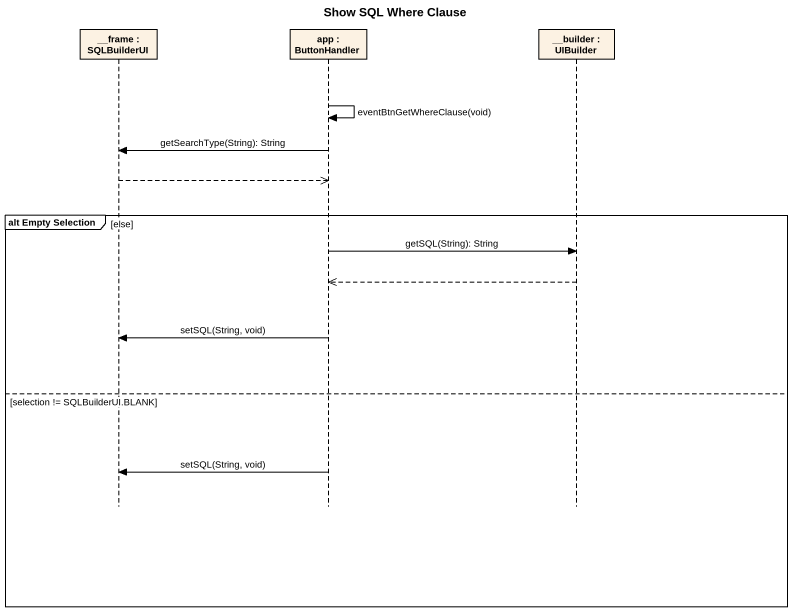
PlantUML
@startuml
title Show SQL Where Clause
hide footbox
participant "__frame : SQLBuilderUI" as frame_
participant "app : ButtonHandler" as app
participant "__builder : UIBuilder" as builder

app -> app : eventBtnGetWhereClause(void)
app -> frame_ : getSearchType(String): String
frame_ -->> app
group alt Empty Selection [else]
  app -> builder : getSQL(String): String
  builder -->> app
  app -> frame_ : setSQL(String, void)
else selection != SQLBuilderUI.BLANK
  app -> frame_ : setSQL(String, void)
end
@enduml
